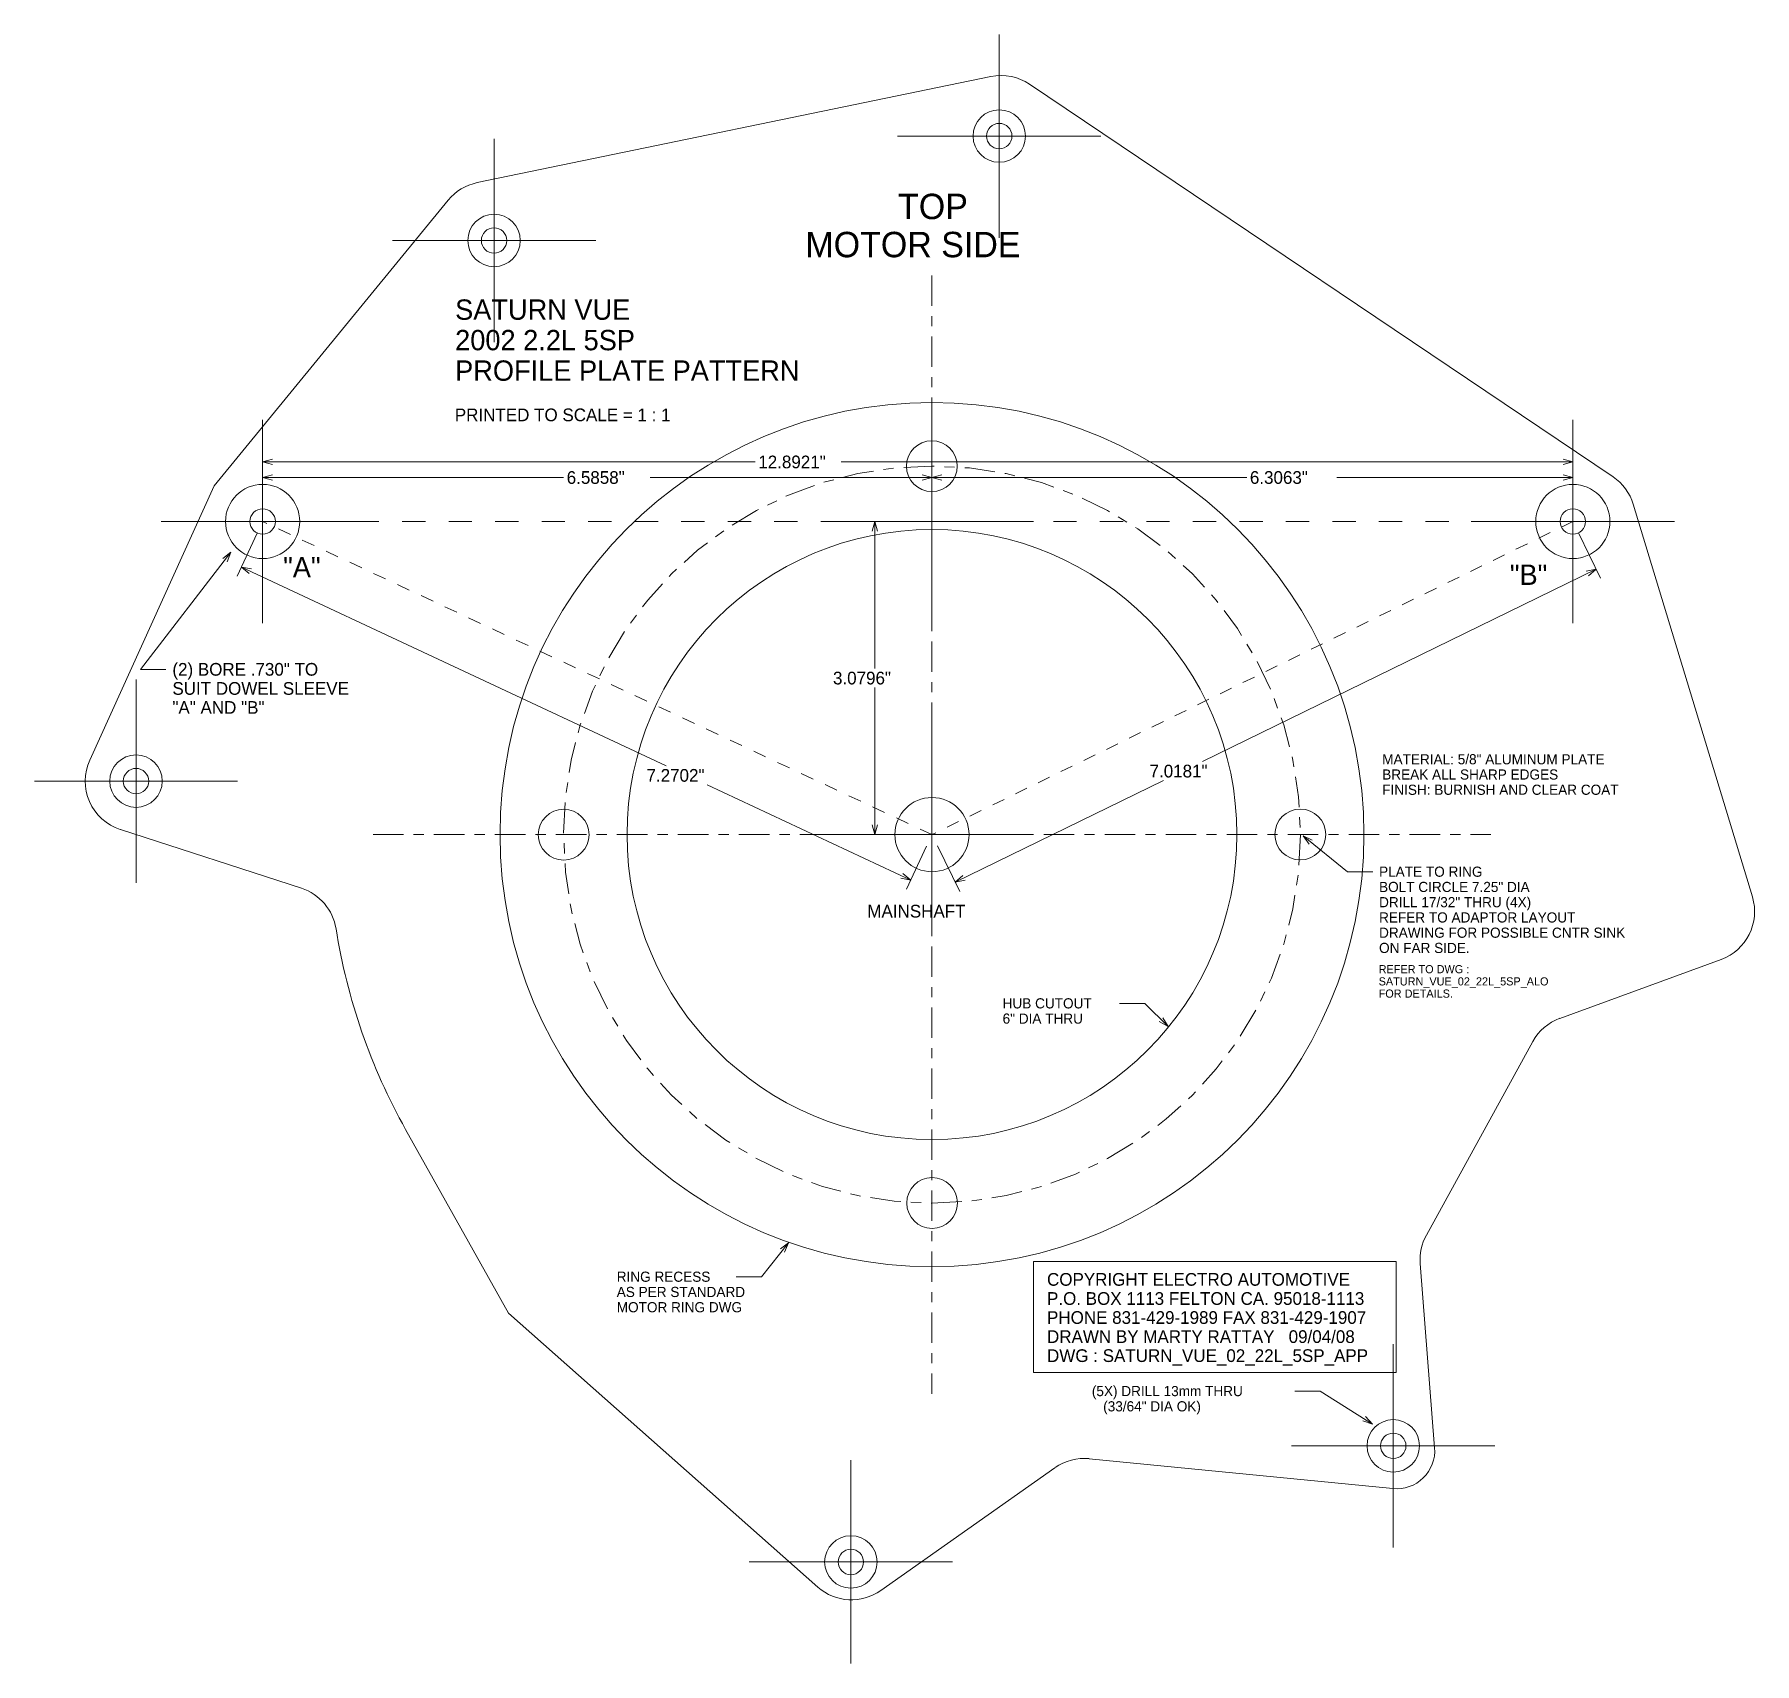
# Model space of a CAD drawing. Header units: inches. Extents: x -8.8 to 8.1, y -8.2 to 7.9.
import ezdxf

# ---------------------------------------------------------------- set-up
doc = ezdxf.new("R2010")
doc.units = ezdxf.units.IN
doc.header["$MEASUREMENT"] = 0
doc.header["$PDMODE"] = 2
doc.header["$PDSIZE"] = -2
for name, pattern in [('CENTER2', [0.5, 0.3, -0.075, 0.05, -0.075]), ('GC   6', [0.5, 0.3, -0.075, 0.05, -0.075]), ('TIED', [0.142, 0.071, -0.071])]:
    doc.linetypes.add(name, pattern=pattern)
for name, color, linetype in [('2', 7, 'Continuous'), ('DIMEN', 7, 'Continuous'), ('PROFILE PLATE', 7, 'Continuous')]:
    doc.layers.add(name, color=color, linetype=linetype)
doc.styles.add('ENGINEER', font='ENGINEER.SHX', dxfattribs={"height": 0.2})

# ---------------------------------------------------------------- blocks, each defined once
blk = doc.blocks.new('250_DIA_WITH_CENTER_LINES')
at = {"layer": '2', "color": 133, "linetype": 'CENTER2', "lineweight": 18}
for p, q in [((0, -0.27), (0, 0.27)), ((-0.27, 0), (0.27, 0))]:
    blk.add_line(p, q, dxfattribs=at)
at = {"layer": '2', "color": 133, "linetype": 'Continuous', "lineweight": 18}
blk.add_circle((0, 0), 0.125, dxfattribs=at)
blk.add_point((0, 0), dxfattribs=at)

msp = doc.modelspace()

# ---------------------------------------------------------------- linework, layer by layer
at = {"layer": 'DIMEN', "color": 93, "linetype": 'Continuous', "lineweight": 18}
for p, q in [((-6.586, 3.205), (-6.586, 3.766)), ((6.306, 3.205), (6.306, 3.766)), ((-6.586, 3.666), (-6.489, 3.692)), ((-6.586, 3.666), (-6.489, 3.64)), ((-6.586, 3.666), (-1.74, 3.666)), ((-6.586, 3.205), (-6.586, 3.613)), ((-0.892, 3.666), (6.306, 3.666)), ((0, 3.205), (0, 3.613)), ((0, 3.203), (0, 3.613)), ((6.306, 3.666), (6.21, 3.692)), ((6.306, 3.666), (6.21, 3.64)), ((6.306, 3.205), (6.306, 3.613)), ((-6.586, 3.513), (-6.489, 3.539)), ((-6.586, 3.513), (-6.489, 3.487)), ((-6.586, 3.513), (-3.625, 3.513)), ((-2.772, 3.513), (0, 3.513)), ((0, 3.513), (-0.097, 3.539)), ((0, 3.513), (-0.097, 3.487)), ((0, 3.513), (0.097, 3.539)), ((0, 3.513), (0.097, 3.487)), ((0, 3.513), (3.097, 3.513)), ((3.984, 3.513), (6.306, 3.513)), ((6.306, 3.513), (6.21, 3.539)), ((6.306, 3.513), (6.21, 3.487)), ((-0.125, 3.08), (-0.663, 3.08)), ((-0.563, 3.08), (-0.589, 2.983)), ((-0.563, 3.08), (-0.537, 2.983)), ((-0.563, 1.634), (-0.563, 3.08)), ((-6.639, 2.966), (-6.837, 2.541)), ((6.361, 2.967), (6.579, 2.521)), ((-6.898, 2.777), (-7.787, 1.625)), ((-6.898, 2.777), (-6.977, 2.716)), ((-6.898, 2.777), (-6.936, 2.684)), ((-6.795, 2.632), (-6.697, 2.615)), ((-6.795, 2.632), (-6.719, 2.568)), ((-6.795, 2.632), (-2.614, 0.677)), ((2.663, 0.719), (6.535, 2.61)), ((6.535, 2.61), (6.437, 2.591)), ((6.535, 2.61), (6.46, 2.545)), ((-7.787, 1.625), (-7.537, 1.625)), ((-0.563, 0), (-0.563, 1.446)), ((0.229, -0.469), (2.277, 0.531)), ((-2.212, 0.489), (-0.209, -0.448)), ((-0.125, 0), (-0.663, 0)), ((-0.563, 0), (-0.589, 0.097)), ((-0.563, 0), (-0.537, 0.097)), ((-0.053, -0.113), (-0.252, -0.538)), ((0.055, -0.112), (0.273, -0.559)), ((3.651, -0.013), (3.742, -0.054)), ((3.651, -0.013), (3.71, -0.094)), ((3.651, -0.013), (4.087, -0.365)), ((-0.209, -0.448), (-0.308, -0.43)), ((-0.209, -0.448), (-0.286, -0.383)), ((0.229, -0.469), (0.305, -0.404)), ((0.229, -0.469), (0.327, -0.45)), ((4.087, -0.365), (4.337, -0.365)), ((2.095, -1.66), (1.845, -1.66)), ((2.323, -1.889), (2.095, -1.66)), ((2.323, -1.889), (2.237, -1.839)), ((2.323, -1.889), (2.273, -1.802)), ((-1.412, -4.015), (-1.676, -4.349)), ((-1.412, -4.015), (-1.492, -4.075)), ((-1.412, -4.015), (-1.452, -4.107)), ((-1.676, -4.349), (-1.926, -4.349)), ((3.819, -5.474), (3.569, -5.474)), ((4.334, -5.798), (3.819, -5.474)), ((4.334, -5.798), (4.266, -5.724)), ((4.334, -5.798), (4.238, -5.768))]:
    msp.add_line(p, q, dxfattribs=at)
at = {"layer": 'PROFILE PLATE', "color": 93, "linetype": 'Continuous', "lineweight": 18}
for p, q in [((-4.475, 6.413), (0.58, 7.457)), ((0.96, 7.382), (6.701, 3.519)), ((-7.064, 3.429), (-4.76, 6.24)), ((-8.287, 0.732), (-7.064, 3.429)), ((8.073, -0.613), (6.9, 3.249)), ((-7.986, 0.05), (-6.203, -0.528)), ((7.766, -1.228), (6.179, -1.808)), ((5.912, -2.036), (4.865, -3.939)), ((-4.167, -4.709), (-5.179, -2.901)), ((1, -4.201), (4.566, -4.201)), ((1, -5.292), (1, -4.201)), ((4.566, -4.201), (4.566, -5.292)), ((4.946, -6.031), (4.805, -4.219)), ((-1.123, -7.402), (-4.167, -4.709)), ((4.566, -5.292), (1, -5.292)), ((-0.504, -7.436), (1.21, -6.228)), ((4.536, -6.433), (1.548, -6.139))]:
    msp.add_line(p, q, dxfattribs=at)
at = {"layer": 'PROFILE PLATE', "color": 93, "linetype": 'GC   6', "lineweight": 18}
for p, q in [((0, 5.5), (0, -5.5)), ((-5.5, 0), (5.5, 0)), ((0, 0), (0, 0))]:
    msp.add_line(p, q, dxfattribs=at)
at = {"layer": 'PROFILE PLATE', "color": 93, "linetype": 'TIED', "lineweight": 18, "ltscale": 3.223018}
msp.add_line((-6.586, 3.08), (6.306, 3.08), dxfattribs=at)
at = {"layer": 'PROFILE PLATE', "color": 93, "linetype": 'TIED', "lineweight": 18, "ltscale": 1.817553}
msp.add_line((0, 0), (-6.586, 3.08), dxfattribs=at)
at = {"layer": 'PROFILE PLATE', "color": 93, "linetype": 'TIED', "lineweight": 18, "ltscale": 1.754521}
msp.add_line((6.306, 3.08), (0, 0), dxfattribs=at)
at = {"layer": 'PROFILE PLATE', "color": 93, "linetype": 'Continuous', "lineweight": 18}
for centre, radius in [((0.662, 6.871), 0.258), ((-4.309, 5.844), 0.258), ((0, 0), 4.25), ((-0.001, 3.624), 0.25), ((-6.586, 3.08), 0.365), ((6.306, 3.08), 0.365), ((0, 0), 3), ((-7.832, 0.526), 0.258), ((0, 0), 0.365), ((-3.624, -0.001), 0.25), ((3.624, 0.001), 0.25), ((0.001, -3.624), 0.25), ((4.539, -6.013), 0.258), ((-0.798, -7.155), 0.258)]:
    msp.add_circle(centre, radius, dxfattribs=at)
at = {"layer": 'PROFILE PLATE', "color": 93, "linetype": 'GC   6', "lineweight": 18}
msp.add_circle((0, 0), 3.625, dxfattribs=at)
at = {"layer": 'PROFILE PLATE', "color": 93, "linetype": 'Continuous', "lineweight": 18}
for centre, radius, start, end in [((0.681, 6.967), 0.5, 56.0622, 101.6739), ((-4.373, 5.923), 0.5, 101.6739, 140.6618), ((6.422, 3.104), 0.5, 16.8869, 56.0622), ((-7.832, 0.526), 0.5, 155.6022, 252.0215), ((-6.358, -1.004), 0.5, 8.974, 72.0215), ((7.594, -0.758), 0.5, 290.0715, 16.8869), ((0, 0), 5.936, 188.974, 209.2506), ((6.35, -2.277), 0.5, 110.0715, 151.1738), ((5.303, -4.18), 0.5, 151.1738, 184.4648), ((4.572, -6.06), 0.375, 264.3712, 4.4648), ((1.499, -6.636), 0.5, 84.3712, 125.186), ((-0.792, -7.028), 0.5, 228.4982, 305.186)]:
    msp.add_arc(centre, radius, start, end, dxfattribs=at)
for p in [(0.662, 6.871), (-4.309, 5.844), (-6.586, 3.08), (0, 3.08), (6.306, 3.08), (-7.832, 0.526), (-7.832, 0.526), (0, 0), (0, 0), (0, 0), (0, 0), (4.539, -6.013), (-0.798, -7.155)]:
    msp.add_point(p, dxfattribs=at)

# ---------------------------------------------------------------- block references
at = {"layer": 'PROFILE PLATE', "color": 252, "linetype": 'Continuous', "lineweight": 18}
for p in [(0.662, 6.871), (-4.309, 5.844), (-6.586, 3.08), (6.306, 3.08), (-7.832, 0.526), (4.539, -6.013), (-0.798, -7.155)]:
    msp.add_blockref('250_DIA_WITH_CENTER_LINES', p, dxfattribs=at)

# ---------------------------------------------------------------- texts
at = {"layer": 'DIMEN', "color": 93, "linetype": 'Continuous', "lineweight": 18, "style": 'ENGINEER'}
for s, height, p in [('12.8921"', 0.125, (-1.709, 3.603)), ('6.5858"', 0.125, (-3.594, 3.45)), ('6.3063"', 0.125, (3.128, 3.45)), ('(2) BORE .730" TO', 0.125, (-7.474, 1.563)), ('3.0796"', 0.125, (-0.974, 1.477)), ('SUIT DOWEL SLEEVE', 0.125, (-7.474, 1.375)), ('"A" AND "B" ', 0.125, (-7.474, 1.188)), ('7.0181"', 0.125, (2.141, 0.562)), ('7.2702"', 0.125, (-2.809, 0.52)), ('PLATE TO RING', 0.1, (4.399, -0.415)), ('BOLT CIRCLE 7.25" DIA', 0.1, (4.399, -0.565)), ('DRILL 17/32" THRU (4X) ', 0.1, (4.399, -0.715)), ('REFER TO ADAPTOR LAYOUT ', 0.1, (4.399, -0.865)), ('DRAWING FOR POSSIBLE CNTR SINK', 0.1, (4.399, -1.015)), ('ON FAR SIDE.', 0.1, (4.399, -1.165)), ('HUB CUTOUT', 0.1, (0.695, -1.71)), ('6" DIA THRU', 0.1, (0.695, -1.86)), ('RING RECESS', 0.1, (-3.102, -4.399)), ('AS PER STANDARD', 0.1, (-3.102, -4.549)), ('MOTOR RING DWG', 0.1, (-3.102, -4.699)), ('(5X) DRILL 13mm THRU', 0.1, (1.573, -5.524)), ('   (33/64" DIA OK)', 0.1, (1.573, -5.674))]:
    msp.add_text(s, height=height, dxfattribs=at).set_placement(p)
at = {"layer": 'PROFILE PLATE', "color": 93, "linetype": 'Continuous', "lineweight": 18, "style": 'ENGINEER'}
for s, height, p in [('TOP', 0.25, (-0.334, 6.054)), ('MOTOR SIDE', 0.25, (-1.246, 5.679)), ('SATURN VUE', 0.2, (-4.692, 5.064)), ('2002 2.2L 5SP', 0.2, (-4.692, 4.764)), ('PROFILE PLATE PATTERN', 0.2, (-4.692, 4.464)), ('PRINTED TO SCALE = 1 : 1', 0.125, (-4.695, 4.066)), ('"A"', 0.2, (-6.384, 2.53)), ('"B"', 0.2, (5.686, 2.456)), ('MATERIAL: 5/8" ALUMINUM PLATE', 0.1, (4.43, 0.691)), ('BREAK ALL SHARP EDGES', 0.1, (4.43, 0.541)), ('FINISH: BURNISH AND CLEAR COAT', 0.1, (4.43, 0.391)), ('MAINSHAFT', 0.125, (-0.636, -0.816)), ('REFER TO DWG :', 0.08, (4.395, -1.364)), ('SATURN_VUE_02_22L_5SP_ALO', 0.08, (4.395, -1.484)), ('FOR DETAILS.', 0.08, (4.395, -1.604)), ('COPYRIGHT ELECTRO AUTOMOTIVE', 0.125, (1.132, -4.438)), ('P.O. BOX 1113 FELTON CA. 95018-1113', 0.125, (1.132, -4.626)), ('PHONE 831-429-1989 FAX 831-429-1907', 0.125, (1.132, -4.813)), ('DRAWN BY MARTY RATTAY   09/04/08', 0.125, (1.132, -5.001)), ('DWG : SATURN_VUE_02_22L_5SP_APP', 0.125, (1.132, -5.188))]:
    msp.add_text(s, height=height, dxfattribs=at).set_placement(p)

doc.saveas('drawing.dxf')
